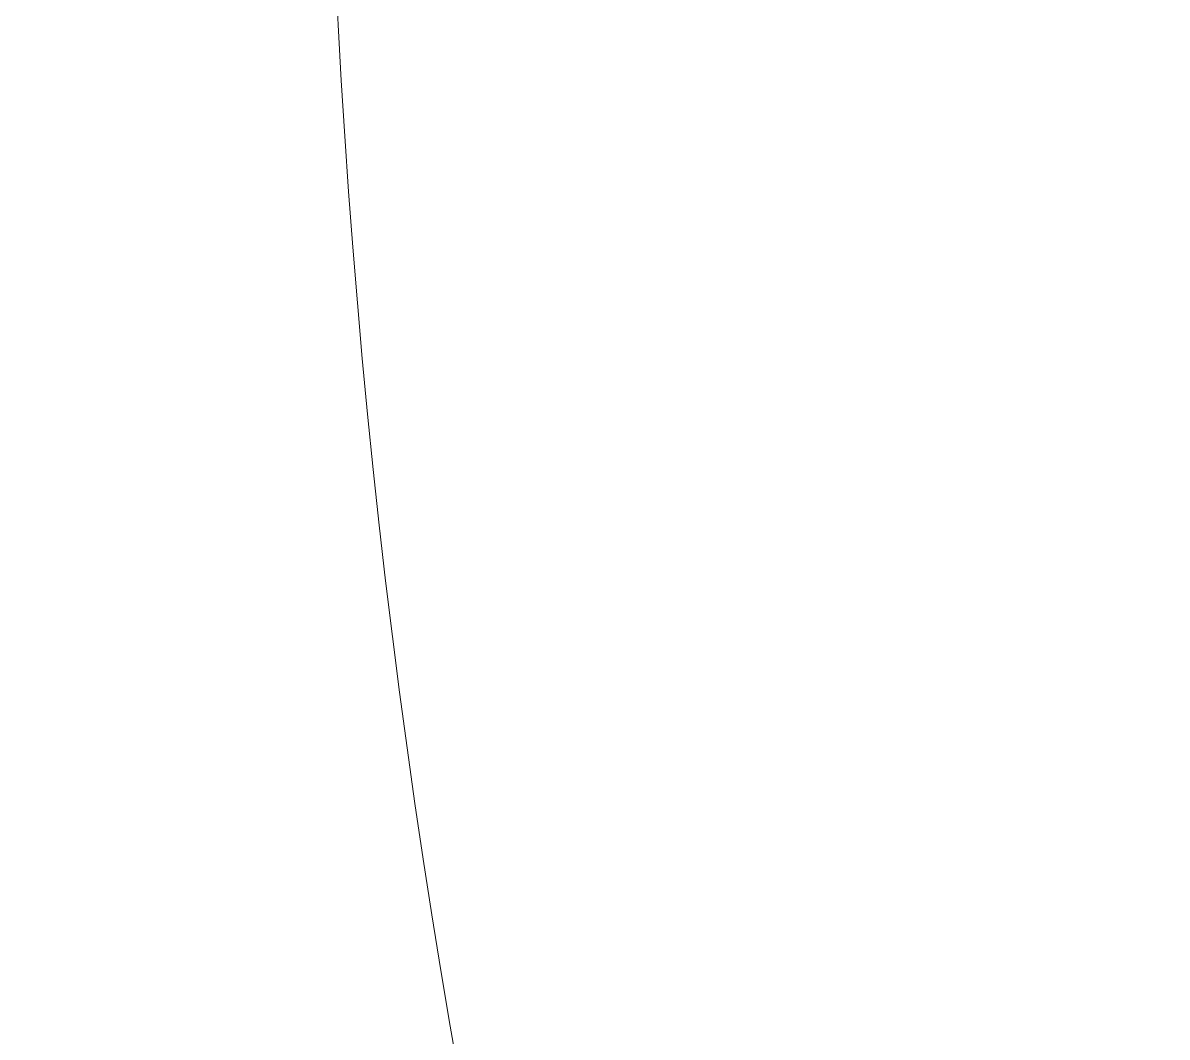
# Model space of a CAD drawing. Extents: x -728 to 2523, y -2539 to -44.
# Drawn here: x 116.457 to 119.639, y -1477.464 to -1474.643 of the extents above; entities that cross this region are included whole.
import ezdxf

# ---------------------------------------------------------------- set-up
doc = ezdxf.new("R2010")
doc.units = 0
doc.header["$MEASUREMENT"] = 0
doc.layers.add('Layer 1', color=7, linetype='Continuous', lineweight=0)

# ---------------------------------------------------------------- blocks, each defined once
blk = doc.blocks.new('Block_1')
at = {"layer": 'Layer 1'}
for points, knots in [([(409.045, -1093.4401), (401.1151, -1084.9401), (390.635, -1080.63), (377.895, -1080.63), (365.3251, -1080.63), (355.025, -1084.9901), (347.275, -1093.6), (339.5851, -1102.15), (335.6849, -1115.0201), (335.6849, -1131.87), (335.6849, -1131.87), (335.6849, -1244.7701), (335.6849, -1244.7701), (335.6849, -1244.7701), (164.3251, -1244.7701), (164.3251, -1244.7701), (164.3251, -1244.7701), (164.3251, -1131.87), (164.3251, -1131.87), (164.3251, -1114.8301), (160.3151, -1101.9), (152.425, -1093.4401), (144.495, -1084.9401), (134.025, -1080.63), (121.285, -1080.63), (108.3351, -1080.63), (97.9349, -1085.0001), (90.375, -1093.62), (82.875, -1102.16), (79.0651, -1115.03), (79.0651, -1131.87), (79.0651, -1131.87), (79.0651, -1447.85), (79.0651, -1447.85), (79.0651, -1464.6901), (82.915, -1477.61), (90.505, -1486.2401), (98.165, -1494.9501), (108.515, -1499.37), (121.285, -1499.37), (133.8451, -1499.37), (144.275, -1495.0101), (152.295, -1486.42), (160.275, -1477.87), (164.3251, -1464.89), (164.3251, -1447.85), (164.3251, -1447.85), (164.3251, -1314.9801), (164.3251, -1314.9801), (164.3251, -1314.9801), (335.6849, -1314.9801), (335.6849, -1314.9801), (335.6849, -1314.9801), (335.6849, -1447.85), (335.6849, -1447.85), (335.6849, -1464.6901), (339.535, -1477.61), (347.125, -1486.2401), (354.775, -1494.9501), (365.135, -1499.37), (377.895, -1499.37), (390.455, -1499.37), (400.885, -1495.0101), (408.905, -1486.42), (416.885, -1477.87), (420.9349, -1464.89), (420.9349, -1447.85), (420.9349, -1447.85), (420.9349, -1131.87), (420.9349, -1131.87), (420.9349, -1114.8301), (416.9349, -1101.9), (409.045, -1093.4401)], [0, 0, 0, 0, 1, 1, 1, 2, 2, 2, 3, 3, 3, 4, 4, 4, 5, 5, 5, 6, 6, 6, 7, 7, 7, 8, 8, 8, 9, 9, 9, 10, 10, 10, 11, 11, 11, 12, 12, 12, 13, 13, 13, 14, 14, 14, 15, 15, 15, 16, 16, 16, 17, 17, 17, 18, 18, 18, 19, 19, 19, 20, 20, 20, 21, 21, 21, 22, 22, 22, 23, 23, 23, 24, 24, 24, 24]), ([(160.3251, -1435.1294), (159.8348, -1435.7134), (159.338, -1436.2935), (158.8277, -1436.8652), (151.5126, -1445.0621), (144.3632, -1451.8632), (140.4117, -1462.4142), (136.9359, -1471.6948), (134.2367, -1481.2419), (131.7958, -1490.8812), (138.923, -1483.9478), (145.8419, -1476.8364), (152.1412, -1469.1863), (155.7348, -1464.8218), (158.1076, -1460.2319), (160.0152, -1455.4241), (159.0023, -1467.6963), (155.4374, -1477.1917), (149.3651, -1483.6901), (143.4643, -1490.0151), (136.0834, -1493.7933), (127.372, -1494.9697), (122.8732, -1491.0286), (119.5825, -1485.6039), (117.9675, -1478.981), (114.7462, -1465.7706), (123.8472, -1452.5161), (130.6505, -1442.0742), (130.7279, -1441.9553), (130.7772, -1441.8383), (130.8339, -1441.7205), (135.4094, -1440.3895), (139.8235, -1438.2161), (143.768, -1435.1527), (150.757, -1429.7253), (156.0336, -1423.2738), (160.3251, -1416.2214), (160.3251, -1416.2214), (160.3251, -1435.1294), (160.3251, -1435.1294)], [0, 0, 0, 0, 1, 1, 1, 2, 2, 2, 3, 3, 3, 4, 4, 4, 5, 5, 5, 6, 6, 6, 7, 7, 7, 8, 8, 8, 9, 9, 9, 10, 10, 10, 11, 11, 11, 12, 12, 12, 13, 13, 13, 13]), ([(93.515, -1483.6), (91.2825, -1481.0615), (89.4092, -1478.0862), (87.8882, -1474.6976), (95.2758, -1478.6187), (103.4296, -1481.2471), (112.1693, -1482.3669), (112.5505, -1482.4158), (112.8961, -1482.3704), (113.2244, -1482.2939), (113.5027, -1483.4803), (113.8297, -1484.6737), (114.242, -1485.8809), (115.4641, -1489.457), (117.3079, -1492.6035), (119.5851, -1495.3333), (108.8077, -1494.96), (100.0347, -1491.0226), (93.515, -1483.6)], [0, 0, 0, 0, 1, 1, 1, 2, 2, 2, 3, 3, 3, 4, 4, 4, 5, 5, 5, 6, 6, 6, 6])]:
    blk.add_open_spline(points, degree=3, knots=knots, dxfattribs=at)

msp = doc.modelspace()

# ---------------------------------------------------------------- block references
at = {"layer": 'Layer 1'}
msp.add_blockref('Block_1', (0, 0), dxfattribs=at)

doc.saveas('drawing.dxf')
